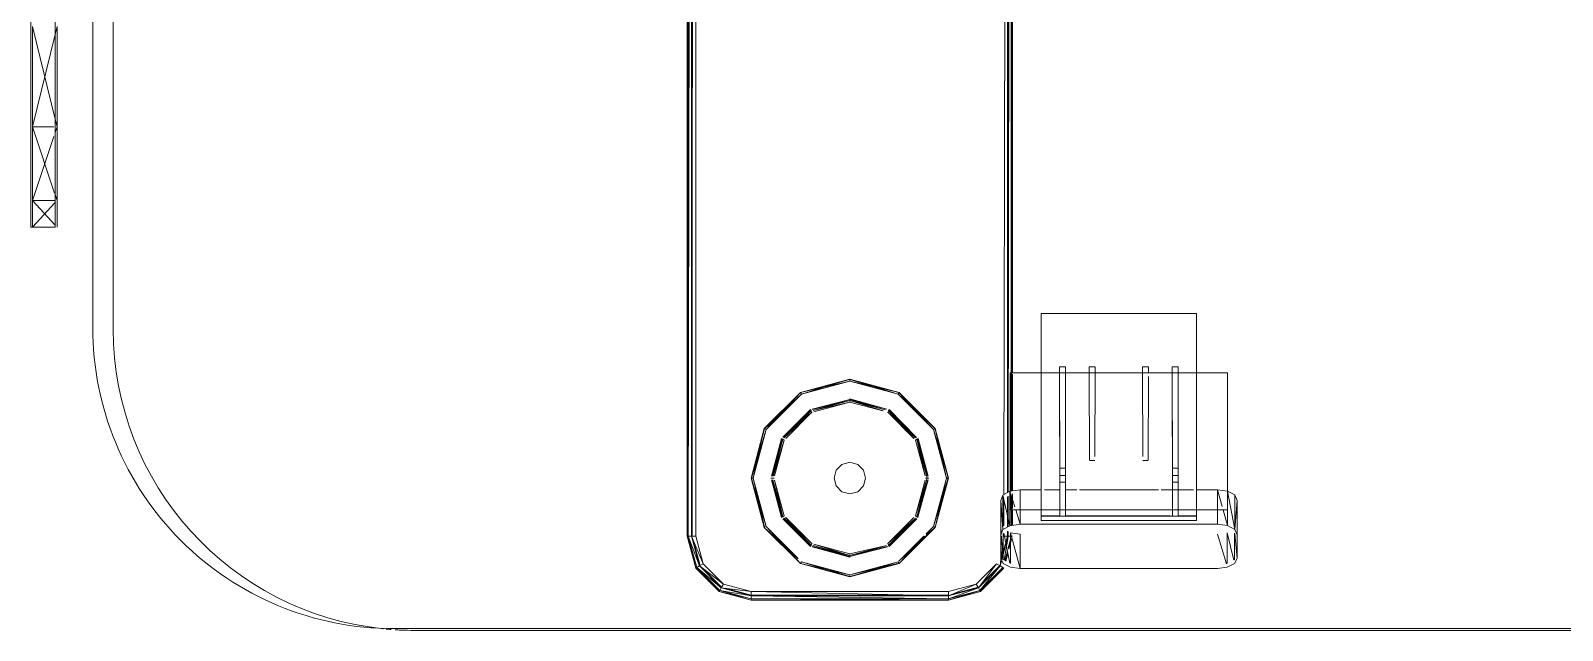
# Model space of a CAD drawing. Header units: inches. Extents: x 0 to 1536, y 72 to 1354.
# Drawn here: x 769.79 to 785.07, y 140.29 to 146.27 of the extents above; entities that cross this region are included whole.
import ezdxf

# ---------------------------------------------------------------- set-up
doc = ezdxf.new("R2010")
doc.units = ezdxf.units.IN
doc.header["$MEASUREMENT"] = 0
doc.layers.add('G-IMPT', color=8, linetype='Continuous', lineweight=9)
doc.layers.add('I-FURN-PNLS', color=30, linetype='Continuous', lineweight=9)

# ---------------------------------------------------------------- blocks, each defined once
blk = doc.blocks.new('WORKSTATION_1 - NCARB Leverage OPT A_dwg_3_YSYS92454-V41-Level XX  POWER _ SIGNAL')
at = {"layer": 'G-IMPT'}
for p, q in [((-22.789, -1.115), (-22.789, -10.98)), ((-22.789, -1.115), (-22.789, -10.98)), ((-22.789, -10.98), (-22.784, -1.115)), ((-22.778, -1.115), (-22.778, -10.98)), ((-22.763, -1.115), (-22.778, -10.98)), ((-22.746, -1.115), (-22.746, -10.98)), ((-22.727, -1.115), (-22.746, -10.98)), ((-22.74, -1.115), (-22.74, -10.98)), ((-22.74, -1.115), (-22.74, -10.98)), ((-22.703, -10.98), (-22.703, -1.115)), ((-19.63, -10.568), (-19.612, -1.115)), ((-19.594, -10.548), (-19.594, -1.115)), ((-19.594, -1.115), (-19.594, -10.548)), ((-19.588, -1.115), (-19.588, -10.544)), ((-19.574, -1.115), (-19.587, -10.544)), ((-19.557, -1.115), (-19.557, -9.354)), ((-19.551, -1.115), (-19.556, -9.354)), ((-19.545, -1.115), (-19.545, -9.354)), ((-19.545, -9.354), (-19.545, -1.115)), ((-19.26, -10.778), (-19.26, -8.764)), ((-19.258, -8.764), (-19.26, -8.764)), ((-19.258, -8.764), (-17.71, -8.764)), ((-19.258, -8.764), (-17.71, -8.764)), ((-19.258, -8.764), (-19.258, -9.354)), ((-17.71, -8.764), (-17.709, -8.764)), ((-17.71, -8.764), (-17.71, -9.354)), ((-17.709, -10.778), (-17.709, -8.764)), ((-19.075, -9.295), (-19.075, -9.354)), ((-19.075, -9.295), (-19.075, -9.354)), ((-19.075, -9.295), (-19.016, -9.295)), ((-19.016, -9.295), (-19.016, -9.354)), ((-19.016, -9.295), (-19.016, -9.354)), ((-18.78, -9.295), (-18.779, -9.354)), ((-18.78, -9.295), (-18.779, -9.354)), ((-18.78, -9.295), (-18.72, -9.295)), ((-18.72, -9.295), (-18.721, -9.354)), ((-18.72, -9.295), (-18.721, -9.354)), ((-18.248, -9.295), (-18.248, -9.354)), ((-18.248, -9.295), (-18.248, -9.354)), ((-18.248, -9.295), (-18.189, -9.295)), ((-18.189, -9.295), (-18.189, -9.354)), ((-18.189, -9.354), (-18.189, -9.295)), ((-17.953, -9.295), (-17.953, -9.354)), ((-17.953, -9.354), (-17.953, -9.295)), ((-17.953, -9.295), (-17.894, -9.295)), ((-17.894, -9.295), (-17.894, -9.354)), ((-17.894, -9.354), (-17.894, -9.295)), ((-21.167, -9.417), (-21.659, -9.549)), ((-21.167, -9.417), (-21.659, -9.549)), ((-21.167, -9.417), (-21.659, -9.549)), ((-21.167, -9.42), (-21.659, -9.549)), ((-21.167, -9.42), (-21.658, -9.551)), ((-21.658, -9.551), (-21.167, -9.437)), ((-21.167, -9.417), (-21.65, -9.566)), ((-21.65, -9.566), (-21.167, -9.437)), ((-21.167, -9.417), (-20.675, -9.549)), ((-20.675, -9.549), (-21.167, -9.417)), ((-21.167, -9.417), (-21.167, -9.42)), ((-20.677, -9.551), (-21.167, -9.417)), ((-20.675, -9.549), (-21.167, -9.417)), ((-21.167, -9.437), (-21.167, -9.417)), ((-21.167, -9.42), (-21.167, -9.437)), ((-21.167, -9.42), (-20.685, -9.566)), ((-20.677, -9.551), (-21.167, -9.42)), ((-21.167, -9.437), (-20.685, -9.566)), ((-21.167, -9.437), (-20.675, -9.549)), ((-19.567, -9.354), (-19.567, -10.719)), ((-17.402, -9.354), (-19.567, -9.354)), ((-19.567, -10.719), (-19.567, -9.354)), ((-17.402, -9.354), (-19.567, -9.354)), ((-19.557, -9.361), (-19.557, -10.532)), ((-19.556, -9.361), (-19.556, -10.532)), ((-19.545, -9.368), (-19.545, -10.53)), ((-19.545, -10.53), (-19.545, -9.368)), ((-19.258, -9.354), (-19.258, -10.719)), ((-19.075, -9.354), (-19.073, -10.305)), ((-19.075, -9.354), (-19.072, -10.628)), ((-19.016, -9.354), (-19.016, -10.305)), ((-19.016, -9.354), (-19.016, -10.628)), ((-18.779, -9.354), (-18.776, -10.221)), ((-18.779, -9.354), (-18.776, -10.221)), ((-18.721, -9.354), (-18.724, -10.188)), ((-18.721, -9.354), (-18.724, -10.188)), ((-18.248, -9.354), (-18.245, -10.188)), ((-18.248, -9.354), (-18.245, -10.188)), ((-18.189, -9.389), (-18.192, -10.221)), ((-18.192, -10.221), (-18.189, -9.389)), ((-17.953, -9.354), (-17.951, -10.305)), ((-17.95, -10.628), (-17.953, -9.354)), ((-17.894, -9.354), (-17.894, -10.305)), ((-17.894, -10.628), (-17.894, -9.354)), ((-17.71, -9.354), (-17.71, -10.719)), ((-17.402, -9.354), (-17.402, -10.719)), ((-17.402, -10.719), (-17.402, -9.354)), ((-21.659, -9.549), (-22.02, -9.909)), ((-21.659, -9.549), (-22.02, -9.909)), ((-21.659, -9.549), (-22.02, -9.909)), ((-21.7, -9.593), (-22.02, -9.909)), ((-21.658, -9.551), (-22.017, -9.911)), ((-22.017, -9.911), (-21.65, -9.566)), ((-21.659, -9.549), (-22.003, -9.919)), ((-22.003, -9.919), (-21.65, -9.566)), ((-21.65, -9.566), (-22.003, -9.919)), ((-21.659, -9.549), (-21.658, -9.551)), ((-21.65, -9.566), (-21.659, -9.549)), ((-21.658, -9.551), (-21.65, -9.566)), ((-21.167, -9.618), (-21.544, -9.715)), ((-21.167, -9.618), (-21.541, -9.719)), ((-21.167, -9.614), (-21.167, -9.618)), ((-20.799, -9.717), (-21.167, -9.614)), ((-21.167, -9.63), (-21.167, -9.618)), ((-20.799, -9.717), (-21.167, -9.618)), ((-20.814, -9.724), (-21.167, -9.618)), ((-20.685, -9.566), (-20.675, -9.549)), ((-20.677, -9.551), (-20.685, -9.566)), ((-20.685, -9.566), (-20.332, -9.919)), ((-20.315, -9.909), (-20.685, -9.566)), ((-20.675, -9.549), (-20.677, -9.551)), ((-20.677, -9.551), (-20.332, -9.919)), ((-20.677, -9.551), (-20.405, -9.823)), ((-20.315, -9.909), (-20.675, -9.549)), ((-20.675, -9.549), (-20.315, -9.909)), ((-20.315, -9.909), (-20.675, -9.549)), ((-20.675, -9.549), (-20.359, -9.869)), ((-21.561, -9.72), (-21.837, -9.995)), ((-21.559, -9.723), (-21.836, -9.995)), ((-21.559, -9.723), (-21.833, -9.997)), ((-21.553, -9.733), (-21.832, -9.997)), ((-21.553, -9.733), (-21.822, -10.002)), ((-21.545, -9.747), (-21.821, -10.002)), ((-21.545, -9.747), (-21.807, -10.009)), ((-21.561, -9.72), (-21.559, -9.723)), ((-21.553, -9.733), (-21.559, -9.723)), ((-21.545, -9.747), (-21.553, -9.733)), ((-21.167, -9.63), (-21.541, -9.719)), ((-21.534, -9.728), (-21.167, -9.63)), ((-21.534, -9.729), (-21.167, -9.646)), ((-21.525, -9.742), (-21.167, -9.646)), ((-21.167, -9.646), (-21.167, -9.63)), ((-21.167, -9.63), (-20.815, -9.724)), ((-21.167, -9.63), (-20.835, -9.733)), ((-21.167, -9.646), (-20.837, -9.734)), ((-20.789, -9.747), (-20.781, -9.733)), ((-20.789, -9.747), (-20.528, -10.009)), ((-20.781, -9.733), (-20.776, -9.723)), ((-20.781, -9.733), (-20.513, -10.002)), ((-20.781, -9.733), (-20.527, -10.008)), ((-20.774, -9.72), (-20.776, -9.723)), ((-20.502, -9.997), (-20.776, -9.723)), ((-20.512, -10.002), (-20.776, -9.723)), ((-20.502, -9.997), (-20.774, -9.72)), ((-22.02, -9.909), (-22.152, -10.402)), ((-22.02, -9.909), (-22.152, -10.402)), ((-22.02, -9.909), (-22.152, -10.402)), ((-22.017, -9.911), (-22.152, -10.402)), ((-22.017, -9.911), (-22.149, -10.402)), ((-22.149, -10.402), (-22.003, -9.919)), ((-22.02, -9.909), (-22.132, -10.402)), ((-22.132, -10.402), (-22.003, -9.919)), ((-22.003, -9.919), (-22.132, -10.402)), ((-22.02, -9.909), (-22.017, -9.911)), ((-22.003, -9.919), (-22.02, -9.909)), ((-22.017, -9.911), (-22.003, -9.919)), ((-20.365, -9.863), (-20.317, -9.911)), ((-20.332, -9.919), (-20.315, -9.909)), ((-20.317, -9.911), (-20.332, -9.919)), ((-20.332, -9.919), (-20.203, -10.402)), ((-20.183, -10.402), (-20.332, -9.919)), ((-20.203, -10.402), (-20.332, -9.919)), ((-20.315, -9.909), (-20.317, -9.911)), ((-20.317, -9.911), (-20.203, -10.402)), ((-20.186, -10.402), (-20.317, -9.911)), ((-20.183, -10.402), (-20.315, -9.909)), ((-20.183, -10.402), (-20.315, -9.909)), ((-20.186, -10.402), (-20.315, -9.909)), ((-20.183, -10.402), (-20.315, -9.909)), ((-21.849, -10.008), (-21.95, -10.384)), ((-21.846, -10.01), (-21.95, -10.384)), ((-21.846, -10.01), (-21.946, -10.384)), ((-21.836, -10.016), (-21.945, -10.384)), ((-21.934, -10.383), (-21.836, -10.016)), ((-21.933, -10.383), (-21.822, -10.024)), ((-21.918, -10.381), (-21.822, -10.024)), ((-21.849, -10.008), (-21.846, -10.01)), ((-21.836, -10.016), (-21.846, -10.01)), ((-21.822, -10.024), (-21.836, -10.016)), ((-20.513, -10.024), (-20.499, -10.016)), ((-20.513, -10.024), (-20.417, -10.381)), ((-20.499, -10.016), (-20.489, -10.01)), ((-20.499, -10.016), (-20.405, -10.365)), ((-20.499, -10.016), (-20.416, -10.381)), ((-20.485, -10.008), (-20.489, -10.01)), ((-20.389, -10.384), (-20.489, -10.01)), ((-20.405, -10.361), (-20.489, -10.01)), ((-20.389, -10.384), (-20.485, -10.008)), ((-20.385, -10.384), (-20.485, -10.008)), ((-18.776, -10.226), (-18.724, -10.226)), ((-18.724, -10.226), (-18.776, -10.226)), ((-18.245, -10.226), (-18.192, -10.226)), ((-18.192, -10.226), (-18.245, -10.226)), ((-21.303, -10.323), (-21.324, -10.402)), ((-21.303, -10.323), (-21.324, -10.402)), ((-21.303, -10.323), (-21.324, -10.402)), ((-21.246, -10.266), (-21.303, -10.323)), ((-21.246, -10.266), (-21.303, -10.323)), ((-21.246, -10.266), (-21.303, -10.323)), ((-21.167, -10.244), (-21.246, -10.266)), ((-21.167, -10.244), (-21.246, -10.266)), ((-21.167, -10.244), (-21.246, -10.266)), ((-21.089, -10.266), (-21.167, -10.244)), ((-21.089, -10.266), (-21.167, -10.244)), ((-21.089, -10.266), (-21.167, -10.244)), ((-21.089, -10.266), (-21.031, -10.323)), ((-21.089, -10.266), (-21.031, -10.323)), ((-21.089, -10.266), (-21.031, -10.323)), ((-21.01, -10.402), (-21.031, -10.323)), ((-21.01, -10.402), (-21.031, -10.323)), ((-21.01, -10.402), (-21.031, -10.323)), ((-20.396, -10.402), (-20.405, -10.361)), ((-20.405, -10.365), (-20.396, -10.402)), ((-19.073, -10.305), (-19.073, -10.443)), ((-19.073, -10.305), (-19.073, -10.376)), ((-19.073, -10.305), (-19.016, -10.305)), ((-19.073, -10.376), (-19.022, -10.376)), ((-19.016, -10.305), (-19.016, -10.372)), ((-19.016, -10.376), (-19.016, -10.443)), ((-17.951, -10.305), (-17.95, -10.373)), ((-17.951, -10.305), (-17.894, -10.305)), ((-17.95, -10.376), (-17.95, -10.443)), ((-17.946, -10.376), (-17.894, -10.376)), ((-17.894, -10.305), (-17.894, -10.376)), ((-22.152, -10.402), (-22.02, -10.894)), ((-22.152, -10.402), (-22.02, -10.894)), ((-22.152, -10.402), (-22.149, -10.402)), ((-22.152, -10.402), (-22.02, -10.894)), ((-22.152, -10.402), (-22.003, -10.884)), ((-22.132, -10.402), (-22.152, -10.402)), ((-22.149, -10.402), (-22.132, -10.402)), ((-22.149, -10.402), (-22.017, -10.892)), ((-22.149, -10.402), (-22.02, -10.894)), ((-22.003, -10.884), (-22.132, -10.402)), ((-22.017, -10.892), (-22.132, -10.402)), ((-22.132, -10.402), (-22.003, -10.884)), ((-21.955, -10.402), (-21.951, -10.402)), ((-21.939, -10.402), (-21.951, -10.402)), ((-21.95, -10.419), (-21.849, -10.795)), ((-21.946, -10.419), (-21.846, -10.793)), ((-21.946, -10.419), (-21.849, -10.795)), ((-21.923, -10.402), (-21.939, -10.402)), ((-21.935, -10.42), (-21.846, -10.793)), ((-21.836, -10.787), (-21.934, -10.42)), ((-21.836, -10.787), (-21.919, -10.422)), ((-21.822, -10.78), (-21.918, -10.422)), ((-21.324, -10.402), (-21.303, -10.48)), ((-21.324, -10.402), (-21.303, -10.48)), ((-21.324, -10.402), (-21.303, -10.48)), ((-21.303, -10.48), (-21.246, -10.538)), ((-21.303, -10.48), (-21.246, -10.538)), ((-21.303, -10.48), (-21.246, -10.538)), ((-21.246, -10.538), (-21.167, -10.559)), ((-21.246, -10.538), (-21.167, -10.559)), ((-21.246, -10.538), (-21.167, -10.559)), ((-21.167, -10.559), (-21.089, -10.538)), ((-21.167, -10.559), (-21.089, -10.538)), ((-21.167, -10.559), (-21.089, -10.538)), ((-21.089, -10.538), (-21.031, -10.48)), ((-21.089, -10.538), (-21.031, -10.48)), ((-21.089, -10.538), (-21.031, -10.48)), ((-21.031, -10.48), (-21.01, -10.402)), ((-21.031, -10.48), (-21.01, -10.402)), ((-21.031, -10.48), (-21.01, -10.402)), ((-20.396, -10.402), (-20.513, -10.78)), ((-20.417, -10.422), (-20.513, -10.78)), ((-20.499, -10.787), (-20.389, -10.419)), ((-20.405, -10.438), (-20.499, -10.787)), ((-20.489, -10.793), (-20.389, -10.419)), ((-20.489, -10.793), (-20.385, -10.419)), ((-20.411, -10.402), (-20.396, -10.402)), ((-20.396, -10.402), (-20.405, -10.438)), ((-20.396, -10.402), (-20.384, -10.402)), ((-20.38, -10.402), (-20.384, -10.402)), ((-20.203, -10.402), (-20.332, -10.884)), ((-20.186, -10.402), (-20.332, -10.884)), ((-20.332, -10.884), (-20.203, -10.402)), ((-20.317, -10.892), (-20.186, -10.402)), ((-20.317, -10.892), (-20.183, -10.402)), ((-20.315, -10.894), (-20.183, -10.402)), ((-20.315, -10.894), (-20.183, -10.402)), ((-20.315, -10.894), (-20.183, -10.402)), ((-20.315, -10.894), (-20.203, -10.402)), ((-20.186, -10.402), (-20.203, -10.402)), ((-20.203, -10.402), (-20.183, -10.402)), ((-20.183, -10.402), (-20.186, -10.402)), ((-19.641, -10.574), (-19.57, -10.534)), ((-19.57, -10.877), (-19.57, -10.534)), ((-19.567, -10.534), (-19.469, -10.518)), ((-19.469, -10.518), (-19.26, -10.518)), ((-19.469, -10.719), (-19.469, -10.518)), ((-19.227, -10.518), (-19.072, -10.518)), ((-19.073, -10.443), (-19.072, -10.518)), ((-19.073, -10.443), (-19.016, -10.443)), ((-19.016, -10.467), (-19.016, -10.518)), ((-19.016, -10.518), (-18.903, -10.518)), ((-18.878, -10.518), (-18.088, -10.518)), ((-18.064, -10.518), (-17.95, -10.518)), ((-17.95, -10.518), (-17.95, -10.443)), ((-17.95, -10.443), (-17.894, -10.443)), ((-17.95, -10.518), (-17.894, -10.518)), ((-17.894, -10.518), (-17.894, -10.443)), ((-17.894, -10.518), (-17.741, -10.518)), ((-17.709, -10.518), (-17.5, -10.518)), ((-17.402, -10.533), (-17.5, -10.518)), ((-17.5, -10.719), (-17.5, -10.518)), ((-17.453, -10.687), (-17.5, -10.518)), ((-17.329, -10.571), (-17.401, -10.533)), ((-17.401, -10.533), (-17.401, -10.719)), ((-17.329, -10.914), (-17.401, -10.533)), ((-19.663, -10.626), (-19.641, -10.574)), ((-19.663, -10.626), (-19.663, -10.862)), ((-19.663, -10.969), (-19.663, -10.626)), ((-19.641, -10.916), (-19.663, -10.626)), ((-19.641, -10.574), (-19.57, -10.877)), ((-19.641, -10.916), (-19.641, -10.574)), ((-19.631, -10.878), (-19.63, -10.62)), ((-19.594, -10.744), (-19.594, -10.588)), ((-19.594, -10.588), (-19.594, -10.744)), ((-19.587, -10.584), (-19.588, -10.887)), ((-19.588, -10.584), (-19.588, -10.887)), ((-19.567, -10.544), (-19.521, -10.69)), ((-19.557, -10.577), (-19.557, -10.713)), ((-19.556, -10.578), (-19.556, -10.712)), ((-19.545, -10.56), (-19.545, -10.705)), ((-19.545, -10.705), (-19.545, -10.56)), ((-19.072, -10.541), (-19.072, -10.719)), ((-19.072, -10.628), (-19.072, -10.719)), ((-19.016, -10.597), (-19.016, -10.719)), ((-19.016, -10.628), (-19.016, -10.719)), ((-17.95, -10.719), (-17.95, -10.556)), ((-17.95, -10.719), (-17.95, -10.628)), ((-17.894, -10.719), (-17.894, -10.556)), ((-17.894, -10.719), (-17.894, -10.628)), ((-17.303, -10.626), (-17.329, -10.571)), ((-17.329, -10.914), (-17.329, -10.571)), ((-17.303, -10.626), (-17.329, -10.914)), ((-17.303, -10.626), (-17.305, -10.862)), ((-17.303, -10.969), (-17.303, -10.626)), ((-21.849, -10.795), (-21.846, -10.793)), ((-21.836, -10.787), (-21.846, -10.793)), ((-21.561, -11.083), (-21.837, -10.808)), ((-21.822, -10.78), (-21.836, -10.787)), ((-21.559, -11.08), (-21.833, -10.806)), ((-21.561, -11.083), (-21.833, -10.806)), ((-21.822, -10.801), (-21.559, -11.08)), ((-21.553, -11.07), (-21.822, -10.801)), ((-21.553, -11.07), (-21.808, -10.795)), ((-21.545, -11.056), (-21.807, -10.794)), ((-20.528, -10.794), (-20.789, -11.056)), ((-20.514, -10.801), (-20.789, -11.056)), ((-20.513, -10.801), (-20.781, -11.07)), ((-20.781, -11.07), (-20.502, -10.806)), ((-20.776, -11.08), (-20.502, -10.806)), ((-20.776, -11.08), (-20.498, -10.808)), ((-20.774, -11.083), (-20.498, -10.808)), ((-20.513, -10.78), (-20.499, -10.787)), ((-20.499, -10.787), (-20.489, -10.793)), ((-20.485, -10.795), (-20.489, -10.793)), ((-19.594, -10.891), (-19.594, -10.773)), ((-19.594, -10.773), (-19.594, -10.891)), ((-17.402, -10.719), (-19.567, -10.719)), ((-17.402, -10.719), (-19.567, -10.719)), ((-19.557, -10.719), (-19.557, -10.875)), ((-19.556, -10.719), (-19.556, -10.875)), ((-19.545, -10.719), (-19.545, -10.873)), ((-19.545, -10.873), (-19.545, -10.719)), ((-19.512, -10.719), (-19.469, -10.861)), ((-19.469, -10.861), (-19.469, -10.719)), ((-19.259, -10.826), (-19.26, -10.778)), ((-19.259, -10.826), (-17.709, -10.826)), ((-19.258, -10.719), (-19.258, -10.783)), ((-19.258, -10.783), (-17.71, -10.783)), ((-19.072, -10.778), (-19.254, -10.778)), ((-19.072, -10.719), (-19.072, -10.778)), ((-19.072, -10.719), (-19.072, -10.778)), ((-19.016, -10.719), (-19.016, -10.778)), ((-19.016, -10.719), (-19.016, -10.778)), ((-19.016, -10.778), (-17.976, -10.778)), ((-17.95, -10.778), (-17.95, -10.719)), ((-17.95, -10.778), (-17.95, -10.719)), ((-17.894, -10.778), (-17.894, -10.719)), ((-17.894, -10.778), (-17.894, -10.719)), ((-17.894, -10.778), (-17.71, -10.778)), ((-17.71, -10.719), (-17.71, -10.783)), ((-17.709, -10.826), (-17.709, -10.778)), ((-17.5, -10.861), (-17.5, -10.719)), ((-17.401, -10.876), (-17.444, -10.719)), ((-17.401, -10.719), (-17.401, -10.876)), ((-22.789, -10.98), (-22.704, -11.299)), ((-22.789, -10.98), (-22.704, -11.299)), ((-22.789, -10.98), (-22.694, -11.293)), ((-22.789, -10.98), (-22.778, -10.98)), ((-22.789, -10.98), (-22.704, -11.299)), ((-22.778, -10.98), (-22.694, -11.293)), ((-22.778, -10.98), (-22.666, -11.278)), ((-22.746, -10.98), (-22.778, -10.98)), ((-22.746, -10.98), (-22.666, -11.278)), ((-22.703, -10.98), (-22.746, -10.98)), ((-22.629, -11.256), (-22.746, -10.98)), ((-22.629, -11.256), (-22.703, -10.98)), ((-22.003, -10.884), (-22.02, -10.894)), ((-22.02, -10.894), (-22.017, -10.892)), ((-22.02, -10.894), (-21.659, -11.254)), ((-22.02, -10.894), (-21.659, -11.254)), ((-22.02, -10.894), (-21.659, -11.254)), ((-22.02, -10.894), (-21.686, -11.203)), ((-22.017, -10.892), (-22.003, -10.884)), ((-21.683, -11.204), (-22.003, -10.884)), ((-21.659, -11.254), (-22.003, -10.884)), ((-22.003, -10.884), (-21.683, -11.204)), ((-21.976, -10.934), (-21.659, -11.254)), ((-20.428, -10.98), (-20.678, -11.23)), ((-20.678, -11.23), (-20.428, -10.98)), ((-20.411, -10.98), (-20.677, -11.23)), ((-20.675, -11.254), (-20.405, -10.984)), ((-20.646, -11.222), (-20.421, -10.98)), ((-20.643, -11.222), (-20.405, -10.984)), ((-20.643, -11.222), (-20.405, -10.984)), ((-20.635, -11.21), (-20.405, -10.983)), ((-20.629, -11.204), (-20.405, -10.981)), ((-20.332, -10.884), (-20.405, -10.957)), ((-20.405, -10.963), (-20.332, -10.884)), ((-20.405, -10.957), (-20.332, -10.884)), ((-20.317, -10.892), (-20.405, -10.975)), ((-20.405, -10.98), (-20.317, -10.892)), ((-20.402, -10.98), (-20.315, -10.894)), ((-20.402, -10.98), (-20.315, -10.894)), ((-20.402, -10.98), (-20.315, -10.894)), ((-20.402, -10.98), (-20.315, -10.894)), ((-20.317, -10.892), (-20.332, -10.884)), ((-20.332, -10.884), (-20.315, -10.894)), ((-20.315, -10.894), (-20.317, -10.892)), ((-19.663, -10.862), (-19.663, -10.969)), ((-19.657, -10.965), (-19.663, -10.862)), ((-19.663, -10.969), (-19.641, -10.916)), ((-19.663, -10.969), (-19.663, -11.083)), ((-19.663, -10.969), (-19.663, -11.205)), ((-19.64, -11.217), (-19.655, -10.982)), ((-19.641, -10.916), (-19.57, -10.877)), ((-19.637, -10.954), (-19.637, -11.218)), ((-19.631, -10.98), (-19.588, -10.98)), ((-19.573, -11.25), (-19.63, -10.95)), ((-19.594, -10.98), (-19.612, -11.046)), ((-19.594, -10.98), (-19.612, -11.046)), ((-19.594, -10.98), (-19.612, -11.046)), ((-19.588, -10.98), (-19.609, -11.06)), ((-19.588, -10.98), (-19.603, -11.072)), ((-19.594, -10.98), (-19.594, -10.932)), ((-19.594, -10.932), (-19.594, -10.98)), ((-19.588, -10.936), (-19.588, -10.98)), ((-19.588, -10.936), (-19.588, -10.98)), ((-19.557, -10.98), (-19.588, -10.98)), ((-19.57, -10.877), (-19.469, -10.861)), ((-19.566, -10.947), (-19.566, -11.253)), ((-19.469, -10.96), (-19.566, -10.947)), ((-19.469, -11.302), (-19.566, -10.947)), ((-19.545, -10.98), (-19.557, -10.98)), ((-19.469, -10.861), (-17.5, -10.861)), ((-19.469, -11.302), (-19.469, -10.96)), ((-17.401, -10.876), (-17.5, -10.861)), ((-17.412, -11.258), (-17.5, -10.96)), ((-17.403, -10.947), (-17.403, -11.253)), ((-17.339, -11.222), (-17.403, -10.947)), ((-17.329, -10.914), (-17.401, -10.876)), ((-17.331, -10.953), (-17.331, -11.218)), ((-17.303, -10.969), (-17.329, -10.914)), ((-17.305, -11.205), (-17.327, -10.955)), ((-17.305, -11.205), (-17.305, -10.862)), ((-17.303, -10.969), (-17.305, -11.205)), ((-22.729, -11.02), (-22.661, -11.275)), ((-22.729, -11.02), (-22.661, -11.275)), ((-22.661, -11.275), (-22.729, -11.02)), ((-21.561, -11.083), (-21.559, -11.08)), ((-21.553, -11.07), (-21.559, -11.08)), ((-21.545, -11.056), (-21.553, -11.07)), ((-21.544, -11.088), (-21.167, -11.189)), ((-21.541, -11.085), (-21.167, -11.185)), ((-21.541, -11.085), (-21.167, -11.189)), ((-21.535, -11.075), (-21.167, -11.185)), ((-21.167, -11.173), (-21.534, -11.075)), ((-21.167, -11.173), (-21.525, -11.062)), ((-21.167, -11.157), (-21.525, -11.062)), ((-20.801, -11.074), (-21.167, -11.157)), ((-20.8, -11.075), (-21.167, -11.173)), ((-21.167, -11.173), (-20.794, -11.084)), ((-21.167, -11.185), (-20.793, -11.085)), ((-21.167, -11.185), (-20.791, -11.088)), ((-20.789, -11.056), (-20.781, -11.07)), ((-20.781, -11.07), (-20.776, -11.08)), ((-20.774, -11.083), (-20.776, -11.08)), ((-19.663, -11.083), (-19.663, -11.205)), ((-19.637, -11.032), (-19.659, -11.207)), ((-19.614, -11.053), (-19.637, -11.141)), ((-19.614, -11.053), (-19.637, -11.141)), ((-19.614, -11.053), (-19.637, -11.141)), ((-19.61, -11.061), (-19.637, -11.164)), ((-19.605, -11.082), (-19.628, -11.222)), ((-19.596, -11.129), (-19.622, -11.225)), ((-19.614, -11.229), (-19.594, -11.141)), ((-19.566, -11.016), (-19.588, -11.098)), ((-19.585, -11.103), (-19.566, -11.021)), ((-19.58, -11.111), (-19.551, -11.002)), ((-19.551, -11.002), (-19.58, -11.111)), ((-19.58, -11.111), (-19.551, -11.002)), ((-22.704, -11.299), (-22.694, -11.293)), ((-22.47, -11.533), (-22.704, -11.299)), ((-22.704, -11.299), (-22.47, -11.533)), ((-22.704, -11.299), (-22.464, -11.523)), ((-22.704, -11.299), (-22.47, -11.533)), ((-22.666, -11.278), (-22.694, -11.293)), ((-22.464, -11.523), (-22.694, -11.293)), ((-22.449, -11.495), (-22.694, -11.293)), ((-22.629, -11.256), (-22.666, -11.278)), ((-22.666, -11.278), (-22.449, -11.495)), ((-22.427, -11.458), (-22.666, -11.278)), ((-22.629, -11.256), (-22.427, -11.458)), ((-21.659, -11.254), (-21.65, -11.237)), ((-21.65, -11.237), (-21.659, -11.254)), ((-21.659, -11.254), (-21.167, -11.386)), ((-21.659, -11.254), (-21.167, -11.386)), ((-21.659, -11.254), (-21.167, -11.386)), ((-21.659, -11.254), (-21.167, -11.383)), ((-21.659, -11.254), (-21.167, -11.366)), ((-21.167, -11.366), (-21.65, -11.237)), ((-21.167, -11.383), (-21.65, -11.237)), ((-21.65, -11.237), (-21.167, -11.366)), ((-21.167, -11.157), (-21.167, -11.173)), ((-21.167, -11.173), (-21.167, -11.185)), ((-21.167, -11.189), (-21.167, -11.185)), ((-21.167, -11.386), (-20.685, -11.237)), ((-21.167, -11.366), (-20.685, -11.237)), ((-20.677, -11.252), (-21.167, -11.366)), ((-21.167, -11.383), (-20.677, -11.252)), ((-21.167, -11.386), (-20.675, -11.254)), ((-21.167, -11.386), (-20.675, -11.254)), ((-21.167, -11.383), (-20.675, -11.254)), ((-21.167, -11.386), (-20.675, -11.254)), ((-20.677, -11.252), (-20.685, -11.237)), ((-20.685, -11.237), (-20.675, -11.254)), ((-20.675, -11.254), (-20.677, -11.252)), ((-19.907, -11.458), (-19.705, -11.256)), ((-19.705, -11.256), (-19.885, -11.495)), ((-19.885, -11.495), (-19.668, -11.278)), ((-19.87, -11.523), (-19.668, -11.278)), ((-19.64, -11.293), (-19.87, -11.523)), ((-19.864, -11.533), (-19.64, -11.293)), ((-19.63, -11.299), (-19.864, -11.533)), ((-19.864, -11.533), (-19.63, -11.299)), ((-19.864, -11.533), (-19.63, -11.299)), ((-19.859, -11.461), (-19.673, -11.275)), ((-19.673, -11.275), (-19.859, -11.461)), ((-19.673, -11.275), (-19.859, -11.461)), ((-19.705, -11.256), (-19.668, -11.278)), ((-19.66, -11.212), (-19.668, -11.278)), ((-19.653, -11.224), (-19.668, -11.278)), ((-19.64, -11.293), (-19.668, -11.278)), ((-19.637, -11.253), (-19.663, -11.205)), ((-19.643, -11.164), (-19.655, -11.209)), ((-19.643, -11.164), (-19.655, -11.209)), ((-19.643, -11.164), (-19.655, -11.209)), ((-19.63, -11.299), (-19.64, -11.293)), ((-19.566, -11.289), (-19.637, -11.253)), ((-19.612, -11.23), (-19.592, -11.154)), ((-19.592, -11.154), (-19.612, -11.23)), ((-19.612, -11.23), (-19.592, -11.154)), ((-19.469, -11.302), (-19.566, -11.289)), ((-17.5, -11.302), (-19.469, -11.302)), ((-17.403, -11.289), (-17.5, -11.302)), ((-17.331, -11.253), (-17.403, -11.289)), ((-17.305, -11.205), (-17.331, -11.253)), ((-22.632, -11.304), (-22.446, -11.49)), ((-22.446, -11.49), (-22.632, -11.304)), ((-22.446, -11.49), (-22.632, -11.304)), ((-21.167, -11.383), (-21.167, -11.366)), ((-21.167, -11.366), (-21.167, -11.386)), ((-21.167, -11.386), (-21.167, -11.383)), ((-22.47, -11.533), (-22.464, -11.523)), ((-22.151, -11.618), (-22.47, -11.533)), ((-22.47, -11.533), (-22.151, -11.618)), ((-22.47, -11.533), (-22.151, -11.607)), ((-22.47, -11.533), (-22.151, -11.618)), ((-22.449, -11.495), (-22.464, -11.523)), ((-22.464, -11.523), (-22.151, -11.607)), ((-22.151, -11.575), (-22.464, -11.523)), ((-22.427, -11.458), (-22.449, -11.495)), ((-22.449, -11.495), (-22.151, -11.575)), ((-22.151, -11.532), (-22.449, -11.495)), ((-22.427, -11.458), (-22.151, -11.532)), ((-22.406, -11.501), (-22.151, -11.569)), ((-22.151, -11.569), (-22.406, -11.501)), ((-22.151, -11.569), (-22.406, -11.501)), ((-22.151, -11.532), (-20.183, -11.575)), ((-22.151, -11.532), (-22.151, -11.575)), ((-22.151, -11.532), (-20.183, -11.532)), ((-22.151, -11.569), (-20.183, -11.569)), ((-22.151, -11.569), (-20.183, -11.569)), ((-22.151, -11.575), (-20.183, -11.575)), ((-22.151, -11.575), (-20.183, -11.607)), ((-22.151, -11.575), (-22.151, -11.607)), ((-22.151, -11.607), (-20.183, -11.607)), ((-20.183, -11.618), (-22.151, -11.607)), ((-22.151, -11.618), (-22.151, -11.607)), ((-19.907, -11.458), (-20.183, -11.575)), ((-20.183, -11.532), (-19.907, -11.458)), ((-19.885, -11.495), (-20.183, -11.575)), ((-20.183, -11.607), (-19.885, -11.495)), ((-19.87, -11.523), (-20.183, -11.607)), ((-20.183, -11.618), (-19.87, -11.523)), ((-20.183, -11.532), (-20.183, -11.575)), ((-20.183, -11.618), (-19.864, -11.533)), ((-20.183, -11.618), (-19.864, -11.533)), ((-20.183, -11.618), (-19.864, -11.533)), ((-20.183, -11.607), (-20.183, -11.575)), ((-20.183, -11.618), (-20.183, -11.607)), ((-20.143, -11.558), (-19.889, -11.49)), ((-20.143, -11.558), (-19.889, -11.49)), ((-19.889, -11.49), (-20.143, -11.558)), ((-19.907, -11.458), (-19.885, -11.495)), ((-19.87, -11.523), (-19.885, -11.495)), ((-19.864, -11.533), (-19.87, -11.523)), ((-22.151, -11.618), (-20.183, -11.618)), ((-22.151, -11.618), (-20.183, -11.618))]:
    blk.add_line(p, q, dxfattribs=at)
blk = doc.blocks.new('WORKSTATION_1 - NCARB Leverage OPT A_dwg_3_ZNDCW422041NL-7491127-Level XX  POWER _ SIGNAL')
at = {"layer": 'G-IMPT'}
for p, q in [((4069.032, 939.296), (4069.032, 939.028)), ((4069.032, 939.296), (4069.032, 939.028)), ((4069.051, 939.296), (4069.276, 939.296)), ((4069.051, 939.296), (4069.276, 939.296)), ((4069.051, 939.275), (4069.276, 939.028)), ((4069.055, 939.053), (4069.276, 939.296)), ((4069.276, 939.296), (4069.276, 939.028)), ((4069.276, 939.296), (4069.276, 939.028)), ((4069.032, 939.028), (4069.032, 938.296)), ((4069.032, 938.296), (4069.032, 939.028)), ((4069.032, 939.028), (4069.051, 938.971)), ((4069.055, 939.028), (4069.276, 939.028)), ((4069.055, 939.028), (4069.276, 939.028)), ((4069.064, 938.392), (4069.276, 939.028)), ((4069.276, 938.296), (4069.276, 939.028)), ((4069.276, 938.296), (4069.276, 939.028)), ((4069.056, 938.956), (4069.276, 938.296)), ((4069.032, 938.296), (4069.051, 938.353)), ((4069.032, 938.296), (4069.032, 937.296)), ((4069.032, 937.296), (4069.032, 938.296)), ((4069.032, 938.296), (4069.051, 938.218)), ((4069.051, 937.374), (4069.276, 938.296)), ((4069.051, 938.218), (4069.276, 937.296)), ((4069.065, 938.296), (4069.276, 938.296)), ((4069.065, 938.296), (4069.276, 938.296)), ((4069.276, 937.296), (4069.276, 938.296)), ((4069.276, 937.296), (4069.276, 938.296)), ((4069.032, 937.296), (4069.051, 937.374))]:
    blk.add_line(p, q, dxfattribs=at)
blk = doc.blocks.new('WORKSTATION_1 - Layout - Option A-V47-Level XX  POWER _ SIGNAL')
at = {"layer": 'I-FURN-PNLS'}
for p, q in [((58.856, -46.291), (1.5, -46.291)), ((1.5, -46.291), (58.856, -46.291)), ((59.06, -46.308), (5.06, -46.308)), ((61.856, -67.291), (61.856, -49.291)), ((61.856, -49.291), (61.856, -67.291)), ((62.06, -67.308), (62.06, -49.308)), ((62.679, -50.308), (62.436, -50.308)), ((62.436, -50.308), (62.436, -67.308)), ((62.679, -67.308), (62.679, -50.308))]:
    blk.add_line(p, q, dxfattribs=at)
for centre, start, end in [((58.856, -49.291), 87.4565, 90), ((58.856, -49.291), 87.4565, 90), ((58.856, -49.291), 86.3767, 87.4565), ((58.856, -49.291), 86.3767, 87.4565), ((59.06, -49.308), 360, 90), ((58.856, -49.291), 84.7048, 85.6434), ((58.856, -49.291), 84.7048, 85.6434), ((58.856, -49.291), 360, 84.1619), ((58.856, -49.291), 360, 84.1619)]:
    blk.add_arc(centre, 3, start, end, dxfattribs=at)
at = {"rotation": 180}
blk.add_blockref('WORKSTATION_1 - NCARB Leverage OPT A_dwg_3_YSYS92454-V41-Level XX  POWER _ SIGNAL', (33.343, -58.211), dxfattribs=at)
blk.add_blockref('WORKSTATION_1 - NCARB Leverage OPT A_dwg_3_ZNDCW422041NL-7491127-Level XX  POWER _ SIGNAL', (-4006.616, -989.604))

msp = doc.modelspace()

# ---------------------------------------------------------------- block references
at = {"layer": 'I-FURN-PNLS', "rotation": 180}
msp.add_blockref('WORKSTATION_1 - Layout - Option A-V47-Level XX  POWER _ SIGNAL', (832.471, 94), dxfattribs=at)

doc.saveas('drawing.dxf')
